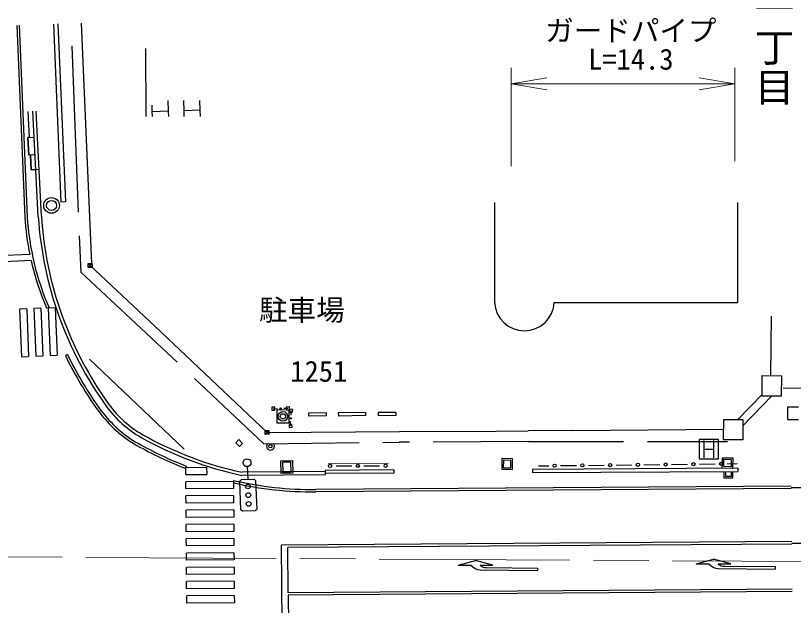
# Model space of a CAD drawing. Units: millimetres, scale not verified. Extents: x -55602354 to 84056675, y -218924267 to 380000.
# Drawn here: x 84693 to 133737, y 272648 to 309824 of the extents above; entities that cross this region are included whole.
import ezdxf
from ezdxf.enums import TextEntityAlignment as Align

# ---------------------------------------------------------------- set-up
doc = ezdxf.new("R2010")
doc.units = ezdxf.units.MM
doc.header["$LTSCALE"] = 1000
doc.linetypes.add('CHAIN', pattern=[18.5, 12, -1.5, 3.5, -1.5])
doc.linetypes.add('DASHED', pattern=[7.5, 6, -1.5])
for name, color, linetype, lineweight in [('M-BGD', 7, 'Continuous', 25), ('M-BGD-EXST', 7, 'Continuous', 25), ('M-BMK', 2, 'CHAIN', 13), ('M-STR-HTXT', 7, 'Continuous', 13), ('M-STR-STRC', 7, 'Continuous', 25)]:
    doc.layers.add(name, color=color, linetype=linetype, lineweight=lineweight)
doc.layers.add('M-BMK-HTXT', color=7, linetype='Continuous')
doc.styles.add('@ＭＳ ゴシック', font='')
doc.styles.add('ＭＳ ゴシック', font='')
doc.styles.get('@ＭＳ ゴシック').set_extended_font_data('@MS Gothic')
doc.styles.get('ＭＳ ゴシック').set_extended_font_data('MS Gothic')

# ---------------------------------------------------------------- blocks, each defined once
blk = doc.blocks.new('open_arrow')
at = {"color": 0, "linetype": 'Continuous', "lineweight": -2}
blk.add_lwpolyline([(7.5, 1.25), (0, 0), (7.5, -1.25)], dxfattribs=at)

msp = doc.modelspace()

# ---------------------------------------------------------------- hatches: boundary and pattern name
at = {"layer": 'M-STR-STRC'}
msp.add_hatch(color=256, dxfattribs=at).paths.add_polyline_path([(-55594916, -215317041, 1), (-55594610, -215317070, 1), (-55594305, -215317098, 1), (-55580797, -215307366, 0.41421), (-55580889, -215307431, 0.41421), (-55580745, -215307064, 0.41421), (-55580837, -215307129, 0.41421), (-55580692, -215306761, 0.41421), (-55580785, -215306827, 0.41421), (-55566345, -215305448, 1), (-55566384, -215305752, 1), (-55566423, -215306056, 1), (-55597548, -215332337, 0.41421), (-55597635, -215332409, 0.41421), (-55597517, -215332032, 0.41421), (-55597604, -215332103, 0.41421), (-55597486, -215331727, 0.41421), (-55597573, -215331798, 0.41421), (-55585677, -215342470, 0.41421), (-55585743, -215342562, 0.41421), (-55585726, -215342167, 0.41421), (-55585792, -215342259, 0.41421), (-55585774, -215341865, 0.41421), (-55585841, -215341956, 0.41421), (-55571762, -215344566, 1), (-55571732, -215344261, 1), (-55571703, -215343956, 1), (-55559075, -215335789, 1), (-55559380, -215335758, 1), (-55559685, -215335727, 1), (-55555688, -215322973, 1), (-55555727, -215323277, 1), (-55555767, -215323581, 1), (-55393271, -215354691, 1), (-55393233, -215354387, 1), (-55393196, -215354083, 1), (-55410449, -215351682, 1), (-55410411, -215351378, 1), (-55410374, -215351073, 1), (-55407336, -215338454, 1), (-55407557, -215338427, 1), (-55407777, -215338399, 1), (-55271677, -215370690, 1), (-55271982, -215370659, 1), (-55272287, -215370628, 1), (-55266346, -215358322, 1), (-55266377, -215358627, 1), (-55266407, -215358932, 1), (-55289179, -215367259, 1), (-55289140, -215366955, 1), (-55289100, -215366651, 1), (571140, 349427, -0.39598), (571140, 349427), (571140, 348155), (571851, 348154), (573112, 350484, 0.38568), (573112, 350484)])

# ---------------------------------------------------------------- linework, layer by layer
at = {"layer": 'M-BGD'}
for p, q in [((87089, 309289), (87554, 298066)), ((87854, 298079), (87389, 309300)), ((89502, 294197), (88854, 309352)), ((92934, 303461), (92916, 307748)), ((93316, 303758), (93301, 304174)), ((94291, 304475), (94315, 303793)), ((95315, 303829), (95292, 304476)), ((96292, 304478), (96314, 303864)), ((86123, 297170), (85789, 303795)), ((86323, 297180), (85989, 303804)), ((94315, 303793), (93316, 303758)), ((93327, 303462), (93316, 303758)), ((94315, 303793), (94327, 303465)), ((96314, 303864), (95315, 303829)), ((95328, 303468), (95315, 303829)), ((96314, 303864), (96328, 303472)), ((85472, 302131), (85872, 302151)), ((85572, 302136), (85472, 302133)), ((85472, 302133), (85528, 301032)), ((85528, 301032), (85472, 302131)), ((85927, 301053), (85528, 301032)), ((85628, 301037), (85675, 300094)), ((85975, 300106), (85675, 300094)), ((86175, 300116), (85975, 300106)), ((87854, 298079), (87554, 298066)), ((114890, 298044), (114890, 291746)), ((130218, 298044), (130218, 291746)), ((89270, 294192), (89520, 294200)), ((89270, 294192), (89529, 293951)), ((89279, 293942), (89270, 294192)), ((89520, 294200), (89279, 293942)), ((89529, 293951), (89279, 293942)), ((89399, 294071), (89502, 294197)), ((89399, 294071), (93465, 290249)), ((89520, 294200), (89529, 293951)), ((118656, 291746), (130218, 291746)), ((132323, 290870), (132298, 287129)), ((93465, 290249), (100550, 283553)), ((131768, 285843), (131775, 287132)), ((131775, 287132), (132978, 287126)), ((132978, 287126), (132971, 285836)), ((131769, 285952), (130231, 284371)), ((133084, 286356), (137324, 286311)), ((132971, 285836), (131768, 285843)), ((100854, 285145), (100846, 284955)), ((100846, 284955), (101036, 284947)), ((101043, 285137), (100854, 285145)), ((100939, 285044), (101205, 285050)), ((101036, 284947), (101043, 285137)), ((101936, 284970), (101156, 284964)), ((101156, 284964), (101163, 284154)), ((101869, 285064), (101603, 285058)), ((101956, 285170), (101757, 285152)), ((101757, 285152), (101775, 284953)), ((101775, 284953), (101974, 284971)), ((101943, 284160), (101936, 284970)), ((101977, 285019), (101948, 284831)), ((101974, 284971), (101956, 285170)), ((102165, 284990), (101977, 285019)), ((102136, 284802), (102165, 284990)), ((133386, 284371), (133390, 285166)), ((133390, 285166), (134054, 285162)), ((101948, 284831), (102136, 284802)), ((102047, 284911), (102043, 284640)), ((104274, 284791), (103154, 284774)), ((103154, 284774), (103157, 284574)), ((104277, 284591), (103157, 284574)), ((104274, 284791), (104277, 284591)), ((106757, 284812), (105041, 284786)), ((105041, 284786), (105044, 284586)), ((106760, 284612), (105044, 284586)), ((106757, 284812), (106760, 284612)), ((108665, 284816), (107556, 284807)), ((107556, 284807), (107557, 284607)), ((108667, 284616), (107557, 284607)), ((108665, 284816), (108667, 284616)), ((101163, 284154), (101943, 284160)), ((102122, 284054), (101942, 284052)), ((101942, 284052), (101944, 283872)), ((102033, 283962), (102037, 284233)), ((102124, 283874), (102122, 284054)), ((129336, 283086), (129343, 284375)), ((129343, 284375), (130546, 284369)), ((130546, 284369), (130539, 283080)), ((133386, 284371), (134050, 284367)), ((100420, 283673), (100670, 283682)), ((100420, 283673), (100679, 283432)), ((100429, 283423), (100420, 283673)), ((100670, 283682), (100429, 283423)), ((100550, 283553), (108906, 283606)), ((100670, 283682), (100679, 283432)), ((101944, 283872), (102124, 283874)), ((108906, 283606), (115000, 283635)), ((115000, 283635), (117004, 283651)), ((119789, 283677), (117004, 283651)), ((119789, 283677), (129339, 283757)), ((98766, 283097), (98575, 282905)), ((99004, 282860), (98766, 283097)), ((100679, 283432), (100429, 283423)), ((130539, 283080), (129336, 283086)), ((98575, 282905), (98812, 282668)), ((98812, 282668), (99004, 282860)), ((101420, 281764), (102145, 281784)), ((101442, 280959), (101420, 281764)), ((102047, 281681), (101523, 281667)), ((101523, 281667), (101539, 281061)), ((102064, 281076), (102047, 281681)), ((102145, 281784), (102167, 280979)), ((115351, 281898), (115342, 281229)), ((116027, 281889), (115351, 281898)), ((115450, 281797), (115444, 281328)), ((115925, 281790), (115450, 281797)), ((115919, 281321), (115925, 281790)), ((116018, 281220), (116027, 281889)), ((124306, 281517), (125306, 281529)), ((126056, 281537), (127056, 281549)), ((127806, 281558), (128806, 281569)), ((129239, 281938), (129226, 281319)), ((129939, 281923), (129239, 281938)), ((129337, 281835), (129328, 281416)), ((129837, 281825), (129337, 281835)), ((129556, 281578), (130193, 281585)), ((129828, 281406), (129837, 281825)), ((129926, 281304), (129939, 281923)), ((104215, 281084), (98971, 281047)), ((101539, 281061), (102064, 281076)), ((108534, 281193), (104214, 281160)), ((104214, 281160), (104216, 280960)), ((104215, 281084), (104216, 280884)), ((104899, 281442), (105899, 281445)), ((106649, 281447), (107649, 281449)), ((108534, 281193), (108535, 280993)), ((115342, 281229), (116018, 281220)), ((115444, 281328), (115919, 281321)), ((130235, 281290), (117286, 281225)), ((117286, 281225), (117287, 281025)), ((117287, 281025), (130236, 281090)), ((117670, 281441), (118307, 281449)), ((119057, 281457), (120057, 281469)), ((120806, 281477), (121806, 281489)), ((122556, 281497), (123556, 281509)), ((129226, 281319), (129926, 281304)), ((129328, 281416), (129828, 281406)), ((129347, 281086), (129349, 280694)), ((129447, 281086), (129448, 280795)), ((129825, 280797), (129824, 281088)), ((129926, 280697), (129924, 281089)), ((130235, 281290), (130236, 281090)), ((104216, 280884), (98951, 280847)), ((102167, 280979), (101442, 280959)), ((108535, 280993), (104216, 280960)), ((129349, 280694), (129926, 280697)), ((129448, 280795), (129825, 280797)), ((127595, 275279), (128697, 275571)), ((127595, 275279), (128395, 275273)), ((129795, 275263), (128697, 275571)), ((128995, 275269), (129795, 275263)), ((128993, 274969), (132593, 274943)), ((129394, 275116), (132594, 275093)), ((132594, 275093), (132593, 274943))]:
    msp.add_line(p, q, dxfattribs=at)
at = {"layer": 'M-BGD', "linetype": 'DASHED'}
for p, q in [((88232, 307912), (88410, 303437)), ((85572, 302136), (85489, 303782)), ((88410, 303437), (88802, 293643)), ((85675, 300094), (85628, 301037)), ((88802, 293643), (92277, 290413)), ((100354, 282843), (92277, 290413)), ((132356, 285840), (130544, 283975)), ((117031, 282981), (129581, 282985)), ((100354, 282843), (108874, 282935)), ((117031, 282981), (108874, 282935))]:
    msp.add_line(p, q, dxfattribs=at)
at = {"layer": 'M-BGD'}
for centre, radius in [((86962, 297859), 495), ((86962, 297859), 315), ((101404, 285054), 37.5), ((101404, 285054), 24.7), ((101404, 285054), 12.2), ((101550, 284563), 300), ((101550, 284563), 165), ((102040, 284437), 37.5), ((102040, 284437), 24.7), ((102040, 284437), 12.2), ((100765, 282684), 105), ((104524, 281441), 100), ((106274, 281446), 100), ((108024, 281450), 100), ((118682, 281453), 100), ((120432, 281473), 100), ((122181, 281493), 100), ((123931, 281513), 100), ((125681, 281533), 100), ((127431, 281553), 100), ((129181, 281573), 100)]:
    msp.add_circle(centre, radius, dxfattribs=at)
for centre, radius, start, end in [((109033, 298633), 22956, 183.6527, 215.8325), ((109033, 298633), 22756, 183.6527, 215.8325), ((116773, 291837), 1885, 182.7466, 357.2534), ((96071, 289327), 7000, 216.1843, 240.482), ((96071, 289327), 6800, 216.1843, 240.482), ((103462, 302380), 22000, 240.482, 258.1696), ((103462, 302380), 21800, 240.482, 258.1134), ((100765, 282684), 245, 138.7932, 42.4513), ((129121, 275960), 1000, 223.4251, 262.6201), ((129356, 275614), 500, 223.7416, 274.3216)]:
    msp.add_arc(centre, radius, start, end, dxfattribs=at)
at = {"layer": 'M-BGD-EXST'}
for p, q in [((127791, 283104), (127791, 281879)), ((129016, 283104), (127791, 283104)), ((128097, 283043), (128097, 281941)), ((128710, 281941), (128710, 283043)), ((129016, 281879), (129016, 283104)), ((128097, 282492), (128710, 282492)), ((127791, 281879), (129016, 281879)), ((99296, 281395), (99328, 280595)), ((98832, 280476), (98928, 280579)), ((98928, 280579), (99727, 280611)), ((99727, 280611), (99831, 280515)), ((98903, 278677), (98832, 280476)), ((99831, 280515), (99902, 278716)), ((99007, 278581), (98903, 278677)), ((99806, 278612), (99007, 278581)), ((99902, 278716), (99806, 278612))]:
    msp.add_line(p, q, dxfattribs=at)
for centre, radius in [((99286, 281644), 250), ((99346, 280146), 150), ((99367, 279596), 150), ((99389, 279046), 150)]:
    msp.add_circle(centre, radius, dxfattribs=at)
at = {"layer": 'M-BMK'}
msp.add_line((175121, 275191), (81283, 275718), dxfattribs=at)
at = {"layer": 'M-STR-HTXT'}
for p, q in [((115932, 300342), (115932, 306519)), ((130043, 300650), (130043, 306519)), ((115932, 305519), (130043, 305519)), ((89358, 288178), (95320, 282502)), ((104426, 281593), (108215, 281618))]:
    msp.add_line(p, q, dxfattribs=at)
at = {"layer": 'M-STR-STRC'}
for p, q in [((84769, 309205), (85275, 297132)), ((84919, 309211), (85425, 297139)), ((85589, 294774), (79840, 294510)), ((85674, 294377), (79707, 294103)), ((85398, 291338), (84948, 291320)), ((85398, 291338), (85516, 288340)), ((86297, 291374), (85848, 291356)), ((85848, 291356), (85966, 288358)), ((86297, 291374), (86416, 288376)), ((87197, 291409), (86647, 291387)), ((86747, 291391), (86865, 288394)), ((87197, 291409), (87315, 288411)), ((84948, 291320), (85067, 288323)), ((86865, 288394), (87315, 288411)), ((87967, 288467), (87832, 288402)), ((85067, 288323), (85516, 288340)), ((85966, 288358), (86416, 288376)), ((95453, 281433), (95400, 281293)), ((95427, 281347), (96740, 281356)), ((95430, 280897), (95427, 281347)), ((96740, 281356), (96743, 280906)), ((95430, 280897), (96743, 280906)), ((98433, 280468), (95433, 280447)), ((95436, 279997), (95433, 280447)), ((98433, 280526), (98436, 280018)), ((133602, 280169), (103621, 279955)), ((133600, 280085), (158387, 280059)), ((98436, 280018), (95436, 279997)), ((98439, 279568), (95439, 279547)), ((98439, 279568), (98443, 279118)), ((133603, 280019), (103622, 279805)), ((95443, 279097), (95439, 279547)), ((98443, 279118), (95443, 279097)), ((98446, 278668), (95446, 278647)), ((95449, 278197), (95446, 278647)), ((98446, 278668), (98449, 278218)), ((98449, 278218), (95449, 278197)), ((98452, 277768), (95452, 277747)), ((95455, 277297), (95452, 277747)), ((98452, 277768), (98455, 277318)), ((98455, 277318), (95455, 277297)), ((98459, 276868), (95459, 276847)), ((95462, 276397), (95459, 276847)), ((98459, 276868), (98462, 276418)), ((133627, 276669), (101462, 276440)), ((98462, 276418), (95462, 276397)), ((101510, 269710), (101462, 276440)), ((133628, 276519), (101863, 276293)), ((101883, 273443), (101863, 276293)), ((133626, 276582), (152836, 276392)), ((98465, 275968), (95465, 275947)), ((95468, 275497), (95465, 275947)), ((98465, 275968), (98468, 275518)), ((98468, 275518), (95468, 275497)), ((112594, 275192), (113696, 275484)), ((112594, 275192), (113394, 275187)), ((114794, 275176), (113696, 275484)), ((113994, 275182), (114794, 275176)), ((98471, 275068), (95471, 275047)), ((95475, 274597), (95471, 275047)), ((98471, 275068), (98475, 274618)), ((113992, 274882), (117592, 274856)), ((114393, 275029), (117593, 275006)), ((117593, 275006), (117592, 274856)), ((98475, 274618), (95475, 274597)), ((98478, 274168), (95478, 274147)), ((98478, 274168), (98481, 273718)), ((95481, 273697), (95478, 274147)), ((98481, 273718), (95481, 273697)), ((133648, 273669), (101883, 273443)), ((98484, 273268), (95484, 273247)), ((95488, 272797), (95484, 273247)), ((98484, 273268), (98487, 272818)), ((133649, 273519), (101884, 273293)), ((101884, 273293), (101909, 269767)), ((98487, 272818), (95488, 272797))]:
    msp.add_line(p, q, dxfattribs=at)
for centre, radius, start, end in [((102592, 298231), 17351, 183.6359, 191.4937), ((102592, 298231), 17201, 183.6359, 203.4213), ((102592, 298231), 17351, 192.8331, 203.2297), ((108178, 298182), 22575, 205.6736, 216.1843), ((108178, 298182), 22425, 205.6736, 216.1843), ((96071, 289327), 7575, 216.1843, 240.482), ((96071, 289327), 7425, 216.1843, 240.482), ((103462, 302380), 22575, 240.482, 249.0768), ((103462, 302380), 22425, 240.482, 249.0768), ((103462, 302380), 22425, 257.0405, 270.4084), ((103462, 302380), 22575, 257.131, 270.4084), ((114120, 275874), 1000, 223.4251, 262.6201), ((114355, 275528), 500, 223.7416, 274.3216)]:
    msp.add_arc(centre, radius, start, end, dxfattribs=at)

# ---------------------------------------------------------------- block references
at = {"layer": 'M-STR-HTXT', "xscale": 300, "yscale": 300}
msp.add_blockref('open_arrow', (115932, 305519), dxfattribs=at)
at = {"layer": 'M-STR-HTXT', "xscale": 300, "yscale": 300, "rotation": 180}
msp.add_blockref('open_arrow', (130043, 305519), dxfattribs=at)

# ---------------------------------------------------------------- texts
at = {"layer": 'M-BMK-HTXT', "style": '@ＭＳ ゴシック'}
msp.add_text('戎町一丁目', height=1833, rotation=270, dxfattribs=at).set_placement((131042, 316595), align=Align.BOTTOM_LEFT)
at = {"layer": 'M-BMK-HTXT', "style": 'ＭＳ ゴシック'}
msp.add_text('駐車場', height=1320, dxfattribs=at).set_placement((102746, 290208), align=Align.BOTTOM_CENTER)
msp.add_text('1251', height=1320, dxfattribs=at).set_placement((102015, 286350), align=Align.BOTTOM_LEFT)
at = {"layer": 'M-STR-HTXT', "style": 'ＭＳ ゴシック'}
for s, p in [('ガードパイプ', (123485, 307819)), ('L=14.3', (123485, 306019))]:
    msp.add_text(s, height=1320, dxfattribs=at).set_placement(p, align=Align.BOTTOM_CENTER)

doc.saveas('drawing.dxf')
